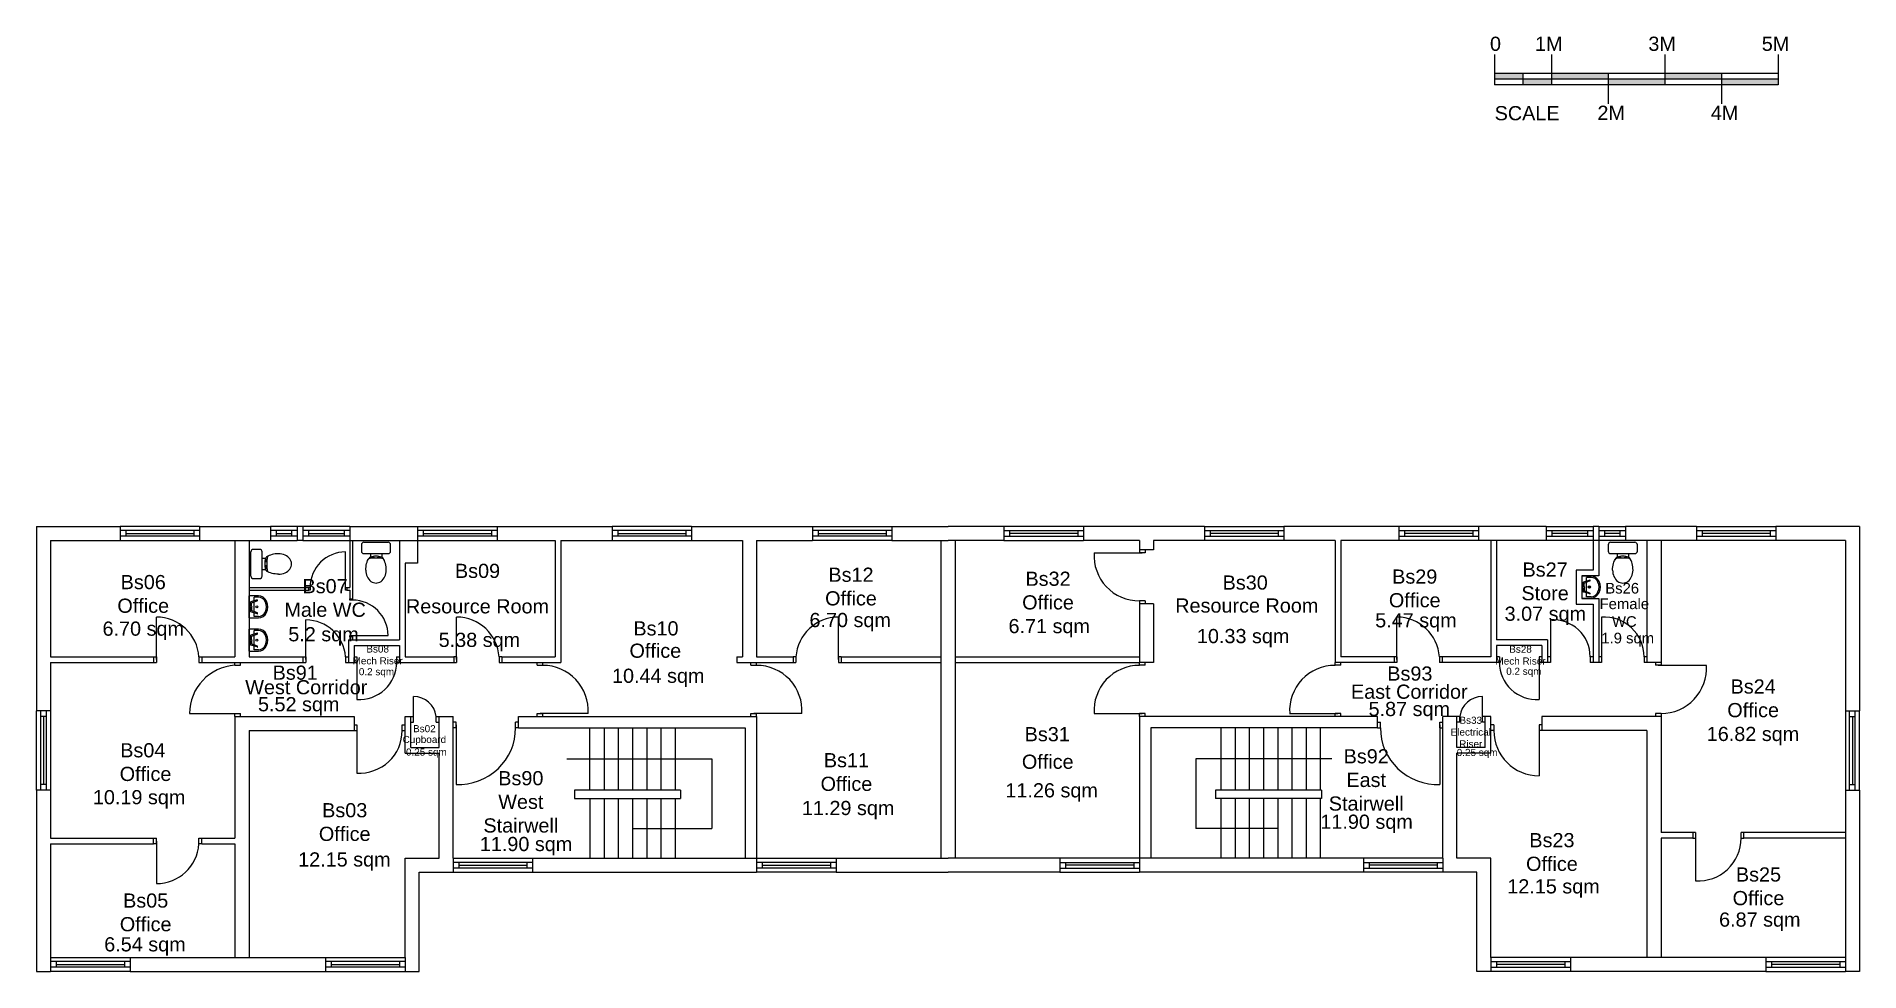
# Model space of a CAD drawing. Header units: millimetres. Extents: x 250 to 32400, y -1226 to 15264.
import ezdxf

# ---------------------------------------------------------------- set-up
doc = ezdxf.new("R2010")
doc.units = ezdxf.units.MM
for name, color, linetype in [('DOORS', 2, 'Continuous'), ('EXTERNAL WALLS', 1, 'Continuous'), ('INTERNAL WALLS', 3, 'Continuous'), ('ROOM NAME', 4, 'Continuous'), ('ROOM NUMBER', 7, 'Continuous'), ('SANITARY', 2, 'Continuous'), ('SCALE', 7, 'Continuous'), ('STAIRS', 2, 'Continuous'), ('TEXT AREA', 6, 'Continuous'), ('WINDOWS', 4, 'Continuous')]:
    doc.layers.add(name, color=color, linetype=linetype)
doc.styles.add('CCCU STANDARD', font='arial.ttf')

msp = doc.modelspace()

# ---------------------------------------------------------------- linework, layer by layer
at = {"layer": 'DOORS'}
for p, q in [((5701, 5499), (5701, 6174)), ((18900, 6160), (19750, 6160)), ((19700, 6210), (19700, 6160)), ((19800, 6160), (19700, 6160)), ((19800, 6210), (19800, 6160)), ((5051, 5549), (5076, 5549)), ((5051, 5499), (5051, 5549)), ((5076, 5499), (5051, 5499)), ((5076, 5549), (5076, 5499)), ((5701, 5549), (5726, 5549)), ((5726, 5499), (5701, 5499)), ((5726, 5549), (5726, 5499)), ((5776, 5349), (5826, 5349)), ((5776, 5324), (5776, 5349)), ((5826, 5324), (5776, 5324)), ((5826, 5349), (5826, 5324)), ((19700, 5310), (19700, 5260)), ((19800, 5310), (19700, 5310)), ((19800, 5310), (19800, 5260)), ((2366, 4274), (2366, 5024)), ((5000, 4274), (5000, 4974)), ((7659, 4274), (7659, 5024)), ((14393, 4274), (14393, 5024)), ((24241, 4274), (24241, 5024)), ((26950, 4974), (26950, 4274)), ((27850, 5024), (27850, 4274)), ((5776, 4674), (5776, 4699)), ((5776, 4699), (6451, 4699)), ((5826, 4674), (5776, 4674)), ((5826, 4699), (5826, 4674)), ((2316, 4324), (2316, 4224)), ((2316, 4324), (2366, 4324)), ((2316, 4224), (2366, 4224)), ((2366, 4324), (2366, 4224)), ((3116, 4324), (3116, 4224)), ((3116, 4324), (3166, 4324)), ((3116, 4224), (3166, 4224)), ((3166, 4324), (3166, 4224)), ((3750, 4174), (3750, 4224)), ((3850, 4174), (3850, 4224)), ((4950, 4324), (4950, 4224)), ((4950, 4324), (5000, 4324)), ((4950, 4224), (5000, 4224)), ((5000, 4324), (5000, 4224)), ((5700, 4324), (5700, 4224)), ((5700, 4324), (5750, 4324)), ((5700, 4224), (5750, 4224)), ((5850, 4324), (5900, 4324)), ((5850, 4224), (5900, 4224)), ((5900, 4324), (5900, 4224)), ((5900, 4274), (5900, 3574)), ((6600, 4324), (6600, 4224)), ((6600, 4324), (6650, 4324)), ((6600, 4224), (6650, 4224)), ((7609, 4324), (7609, 4224)), ((7659, 4324), (7609, 4324)), ((7609, 4224), (7659, 4224)), ((7659, 4324), (7659, 4224)), ((8409, 4324), (8409, 4224)), ((8459, 4324), (8409, 4324)), ((8409, 4224), (8459, 4224)), ((8459, 4324), (8459, 4224)), ((9080, 4174), (9080, 4224)), ((9180, 4174), (9180, 4224)), ((12850, 4174), (12850, 4224)), ((12950, 4174), (12950, 4224)), ((13593, 4324), (13593, 4224)), ((13643, 4324), (13593, 4324)), ((13593, 4224), (13643, 4224)), ((13643, 4324), (13643, 4224)), ((14393, 4324), (14393, 4224)), ((14443, 4324), (14393, 4324)), ((14393, 4224), (14443, 4224)), ((14443, 4324), (14443, 4224)), ((19700, 4174), (19700, 4224)), ((19800, 4174), (19800, 4224)), ((23150, 4174), (23150, 4224)), ((23250, 4174), (23250, 4224)), ((24191, 4324), (24191, 4224)), ((24241, 4324), (24191, 4324)), ((24241, 4224), (24191, 4224)), ((24241, 4324), (24241, 4224)), ((24991, 4324), (24991, 4224)), ((25041, 4324), (24991, 4324)), ((25041, 4224), (24991, 4224)), ((25041, 4324), (25041, 4224)), ((26050, 4324), (26000, 4324)), ((26050, 4224), (26000, 4224)), ((26050, 4324), (26050, 4224)), ((26750, 4324), (26750, 4224)), ((26800, 4324), (26750, 4324)), ((26750, 4274), (26750, 3574)), ((26800, 4224), (26750, 4224)), ((26950, 4324), (26900, 4324)), ((26950, 4224), (26900, 4224)), ((26950, 4324), (26950, 4224)), ((27650, 4324), (27650, 4224)), ((27700, 4324), (27650, 4324)), ((27700, 4224), (27650, 4224)), ((27850, 4324), (27800, 4324)), ((27850, 4224), (27800, 4224)), ((27850, 4324), (27850, 4224)), ((28600, 4324), (28600, 4224)), ((28650, 4324), (28600, 4324)), ((28650, 4224), (28600, 4224)), ((28800, 4224), (28800, 4174)), ((28900, 4224), (28900, 4174)), ((3750, 4174), (3850, 4174)), ((9080, 4174), (9180, 4174)), ((12850, 4174), (12950, 4174)), ((19800, 4174), (19700, 4174)), ((23250, 4174), (23150, 4174)), ((28900, 4174), (28800, 4174)), ((28850, 4174), (29700, 4174)), ((6900, 3224), (6900, 3624)), ((25750, 3224), (25750, 3624)), ((2950, 3324), (3800, 3324)), ((3750, 3324), (3850, 3324)), ((3750, 3274), (3750, 3324)), ((3850, 3274), (3850, 3324)), ((6850, 3274), (6900, 3274)), ((6900, 3174), (6900, 3274)), ((7300, 3174), (7300, 3274)), ((7300, 3274), (7350, 3274)), ((9080, 3324), (9180, 3324)), ((9080, 3274), (9080, 3324)), ((9980, 3324), (9130, 3324)), ((9180, 3274), (9180, 3324)), ((12850, 3324), (12950, 3324)), ((12850, 3274), (12850, 3324)), ((13750, 3324), (12900, 3324)), ((12950, 3274), (12950, 3324)), ((18900, 3324), (19750, 3324)), ((19700, 3274), (19700, 3324)), ((19800, 3324), (19700, 3324)), ((19800, 3274), (19800, 3324)), ((22350, 3324), (23200, 3324)), ((23250, 3324), (23150, 3324)), ((23150, 3274), (23150, 3324)), ((23250, 3274), (23250, 3324)), ((25350, 3274), (25300, 3274)), ((25350, 3174), (25350, 3274)), ((25750, 3174), (25750, 3274)), ((25800, 3274), (25750, 3274)), ((28900, 3324), (28800, 3324)), ((28800, 3324), (28800, 3274)), ((28900, 3324), (28900, 3274)), ((5850, 3124), (5900, 3124)), ((5850, 3024), (5900, 3024)), ((5900, 3124), (5900, 3024)), ((5900, 3074), (5900, 2274)), ((6700, 3024), (6700, 3124)), ((6700, 3124), (6750, 3124)), ((6700, 3024), (6750, 3024)), ((6850, 3174), (6900, 3174)), ((7300, 3174), (7350, 3174)), ((7650, 3174), (7600, 3174)), ((7650, 3074), (7600, 3074)), ((7650, 3074), (7650, 3174)), ((7650, 3124), (7650, 2074)), ((8700, 3074), (8700, 3174)), ((8750, 3174), (8700, 3174)), ((8750, 3074), (8700, 3074)), ((23900, 3174), (23950, 3174)), ((23900, 3074), (23950, 3074)), ((23950, 3074), (23950, 3174)), ((25000, 3074), (25000, 3174)), ((25000, 3174), (25050, 3174)), ((25000, 3124), (25000, 2074)), ((25000, 3074), (25050, 3074)), ((25350, 3174), (25300, 3174)), ((25800, 3174), (25750, 3174)), ((25950, 3124), (25900, 3124)), ((25950, 3024), (25900, 3024)), ((25950, 3124), (25950, 3024)), ((26750, 3124), (26750, 3024)), ((26800, 3124), (26750, 3124)), ((26750, 3074), (26750, 2224)), ((26800, 3024), (26750, 3024)), ((2316, 1024), (2316, 1124)), ((2316, 1124), (2366, 1124)), ((2366, 1024), (2316, 1024)), ((2366, 1024), (2366, 1124)), ((2366, 1074), (2366, 324)), ((3116, 1024), (3116, 1124)), ((3116, 1124), (3166, 1124)), ((3166, 1024), (3116, 1024)), ((3166, 1024), (3166, 1124)), ((29460, 1224), (29460, 1124)), ((29510, 1224), (29460, 1224)), ((29460, 1124), (29510, 1124)), ((29510, 1224), (29510, 374)), ((30310, 1124), (30310, 1224)), ((30360, 1224), (30310, 1224)), ((30310, 1124), (30360, 1124)), ((30360, 1124), (30360, 1224))]:
    msp.add_line(p, q, dxfattribs=at)
for centre, radius, start, end in [((5701, 5549), 625, 90, 180), ((19700, 6111), 801, 176.5286, 270), ((5826, 4699), 625, 0, 90), ((2366, 4272), 752, 3.9499, 90), ((5000, 4272), 702, 4.2422, 90), ((7659, 4272), 752, 3.9499, 90), ((14393, 4272), 752, 90, 176.0501), ((24241, 4272), 752, 3.9499, 90), ((26998, 4324), 652, 0, 94.2422), ((27898, 4324), 702, 0, 93.9499), ((5948, 4224), 652, 265.7578, 0), ((26702, 4224), 652, 180, 274.2422), ((3802, 3324), 852, 93.4714, 180), ((9180, 3372), 801, 356.5286, 90), ((12950, 3372), 801, 356.5286, 90), ((19700, 3372), 801, 90, 183.4714), ((23150, 3372), 801, 90, 183.4714), ((28900, 4125), 801, 270, 3.4714), ((6900, 3220), 404, 7.6281, 90), ((25750, 3220), 404, 90, 172.3719), ((5948, 3024), 752, 266.3048, 0), ((7699, 3074), 1001, 267.2056, 0), ((24951, 3074), 1001, 180, 272.7944), ((26750, 3024), 800, 180, 270), ((2366, 1076), 752, 270, 356.0501), ((29558, 1124), 752, 266.3048, 0)]:
    msp.add_arc(centre, radius, start, end, dxfattribs=at)
at = {"layer": 'EXTERNAL WALLS'}
for p, q in [((250, 6624), (1726, 6624)), ((250, 6624), (250, 3374)), ((3126, 6624), (4376, 6624)), ((4950, 6624), (4850, 6624)), ((5776, 6624), (6972, 6624)), ((8372, 6624), (10400, 6624)), ((11800, 6624), (13937, 6624)), ((15337, 6624), (16325, 6624)), ((17312, 6624), (16325, 6624)), ((20850, 6624), (18712, 6624)), ((24278, 6624), (22250, 6624)), ((26874, 6624), (25678, 6624)), ((27800, 6624), (27700, 6624)), ((29524, 6624), (28274, 6624)), ((32400, 6624), (30924, 6624)), ((32400, 6624), (32400, 3374)), ((500, 6374), (1726, 6374)), ((500, 6374), (500, 4324)), ((3126, 6374), (4376, 6374)), ((4950, 6374), (4850, 6374)), ((5776, 6374), (6972, 6374)), ((8372, 6374), (9400, 6374)), ((9500, 6374), (10400, 6374)), ((11800, 6374), (12700, 6374)), ((12950, 6374), (13937, 6374)), ((15337, 6374), (16325, 6374)), ((17312, 6374), (16325, 6374)), ((19700, 6374), (18712, 6374)), ((20850, 6374), (19950, 6374)), ((23150, 6374), (22250, 6374)), ((24278, 6374), (23250, 6374)), ((26874, 6374), (25678, 6374)), ((27800, 6374), (27700, 6374)), ((29524, 6374), (28274, 6374)), ((32150, 6374), (30924, 6374)), ((32150, 6374), (32150, 4224)), ((500, 4224), (500, 3374)), ((32150, 4224), (32150, 3374)), ((250, 1974), (250, -1226)), ((500, 1974), (500, 1124)), ((32150, 1974), (32150, 1124)), ((32400, 1974), (32400, -1226)), ((500, 1024), (500, -976)), ((32150, 1124), (32150, -976)), ((6750, -976), (6750, 774)), ((6750, 774), (7350, 774)), ((9000, 774), (12950, 774)), ((14350, 774), (16325, 774)), ((18300, 774), (16325, 774)), ((23650, 774), (19700, 774)), ((25900, 774), (25300, 774)), ((25900, -976), (25900, 774)), ((7000, -1226), (7000, 524)), ((7000, 524), (7600, 524)), ((9000, 524), (12950, 524)), ((14350, 524), (16325, 524)), ((18300, 524), (16325, 524)), ((23650, 524), (19700, 524)), ((25650, 524), (25050, 524)), ((25650, -1226), (25650, 524)), ((250, -1226), (500, -1226)), ((1900, -976), (5350, -976)), ((1900, -1226), (5350, -1226)), ((6750, -1226), (7000, -1226)), ((25900, -1226), (25650, -1226)), ((30750, -976), (27300, -976)), ((30750, -1226), (27300, -1226)), ((32400, -1226), (32150, -1226))]:
    msp.add_line(p, q, dxfattribs=at)
at = {"layer": 'INTERNAL WALLS'}
for p, q in [((3750, 6374), (3750, 4324)), ((4000, 6374), (4000, 4324)), ((5776, 6374), (5776, 5549)), ((5826, 6374), (5826, 5349)), ((6650, 6374), (6650, 4624)), ((6972, 6374), (6972, 5974)), ((9400, 6374), (9400, 4324)), ((9500, 6374), (9500, 4224)), ((12700, 6374), (12700, 4324)), ((12950, 6374), (12950, 4324)), ((16200, 6374), (16200, 774)), ((16450, 6374), (16450, 774)), ((19700, 6374), (19700, 6210)), ((19950, 6210), (19700, 6210)), ((19950, 6374), (19950, 6210)), ((23150, 6374), (23150, 4224)), ((23250, 6374), (23250, 4324)), ((25900, 6374), (25900, 4324)), ((26000, 6374), (26000, 4624)), ((27700, 6374), (27700, 5854)), ((27800, 6374), (27800, 5754)), ((28650, 6374), (28650, 4224)), ((28900, 6374), (28900, 4224)), ((6750, 5974), (6750, 4324)), ((6972, 5974), (6750, 5974)), ((27400, 5854), (27400, 5254)), ((27700, 5854), (27400, 5854)), ((4000, 5549), (5051, 5549)), ((4000, 5499), (5051, 5499)), ((5726, 5549), (5776, 5549)), ((5726, 5499), (5776, 5499)), ((5776, 5499), (5776, 5349)), ((27800, 5754), (27500, 5754)), ((27500, 5754), (27500, 5354)), ((19950, 5260), (19700, 5260)), ((19700, 5260), (19700, 4224)), ((19950, 5260), (19950, 4224)), ((27400, 5254), (27700, 5254)), ((27500, 5354), (27800, 5354)), ((27700, 5254), (27700, 4224)), ((27800, 5354), (27800, 4224)), ((5750, 4624), (6650, 4624)), ((5750, 4624), (5750, 4224)), ((5776, 4674), (5776, 4624)), ((5826, 4674), (5826, 4624)), ((5850, 4524), (6650, 4524)), ((5850, 4524), (5850, 4224)), ((6650, 4524), (6650, 4224)), ((26900, 4624), (26000, 4624)), ((26800, 4524), (26000, 4524)), ((26000, 4524), (26000, 4224)), ((26800, 4524), (26800, 4224)), ((26900, 4624), (26900, 4224)), ((500, 4324), (2316, 4324)), ((500, 4224), (2316, 4224)), ((3166, 4324), (3750, 4324)), ((3166, 4224), (4950, 4224)), ((4000, 4324), (4950, 4324)), ((5750, 4224), (5850, 4224)), ((6650, 4224), (7609, 4224)), ((6750, 4324), (7609, 4324)), ((8459, 4324), (9400, 4324)), ((8459, 4224), (9500, 4224)), ((12600, 4324), (12700, 4324)), ((12600, 4324), (12600, 4224)), ((12600, 4224), (13593, 4224)), ((12950, 4324), (13593, 4324)), ((14443, 4324), (16200, 4324)), ((14443, 4224), (16200, 4224)), ((16450, 4324), (19700, 4324)), ((16450, 4224), (19700, 4224)), ((19950, 4224), (19700, 4224)), ((24191, 4224), (23150, 4224)), ((24191, 4324), (23250, 4324)), ((25900, 4324), (25041, 4324)), ((26000, 4224), (25041, 4224)), ((26900, 4224), (26800, 4224)), ((27800, 4224), (27700, 4224)), ((28900, 4224), (28650, 4224)), ((3750, 3274), (3750, 1124)), ((3750, 3274), (4000, 3274)), ((4000, 3274), (5850, 3274)), ((5850, 3274), (5850, 3024)), ((6750, 2624), (6750, 3274)), ((6750, 3274), (6850, 3274)), ((6850, 2724), (6850, 3274)), ((7350, 2724), (7350, 3274)), ((7350, 3274), (7600, 3274)), ((7600, 774), (7600, 3274)), ((8750, 3074), (8750, 3274)), ((8750, 3274), (9600, 3274)), ((9600, 3274), (12950, 3274)), ((12950, 3274), (12950, 774)), ((19700, 3274), (19700, 774)), ((23900, 3274), (19700, 3274)), ((23900, 3074), (23900, 3274)), ((25050, 774), (25050, 3274)), ((25300, 3274), (25050, 3274)), ((25300, 2724), (25300, 3274)), ((25800, 2724), (25800, 3274)), ((25900, 3274), (25800, 3274)), ((25900, 2624), (25900, 3274)), ((28900, 3274), (26800, 3274)), ((26800, 3274), (26800, 3024)), ((28900, 3274), (28900, 1224)), ((4000, 3024), (4000, -976)), ((4000, 3024), (5850, 3024)), ((8750, 3074), (9050, 3074)), ((9050, 3074), (9600, 3074)), ((9600, 3074), (12750, 3074)), ((12750, 3074), (12750, 774)), ((19900, 3074), (19900, 774)), ((23900, 3074), (19900, 3074)), ((28650, 3024), (26800, 3024)), ((28650, 3024), (28650, 2424)), ((6750, 2624), (7350, 2624)), ((6850, 2724), (7350, 2724)), ((7350, 774), (7350, 2624)), ((25800, 2724), (25300, 2724)), ((25300, 774), (25300, 2624)), ((25900, 2624), (25300, 2624)), ((28650, 2424), (28650, -976)), ((10011, 1824), (10011, 774)), ((22889, 1824), (22889, 774)), ((500, 1124), (2316, 1124)), ((500, 1024), (2316, 1024)), ((3166, 1124), (3750, 1124)), ((3166, 1024), (3750, 1024)), ((3750, 1024), (3750, -976)), ((29460, 1224), (28900, 1224)), ((28900, 1124), (28900, -976)), ((29460, 1124), (28900, 1124)), ((32150, 1224), (30360, 1224)), ((32150, 1124), (30360, 1124))]:
    msp.add_line(p, q, dxfattribs=at)
at = {"layer": 'SANITARY'}
for p, q in [((4030, 5749), (4030, 6174)), ((4185, 6219), (4075, 6219)), ((4230, 5749), (4230, 6174)), ((5981, 6299), (5981, 6189)), ((6026, 6344), (6451, 6344)), ((6026, 6144), (6451, 6144)), ((6138, 6144), (6138, 6082)), ((6338, 6144), (6338, 6082)), ((6496, 6189), (6496, 6299)), ((27967, 6299), (27967, 6189)), ((28012, 6344), (28437, 6344)), ((28012, 6144), (28437, 6144)), ((28125, 6144), (28125, 6082)), ((28325, 6144), (28325, 6082)), ((28482, 6189), (28482, 6299)), ((4230, 6061), (4291, 6061)), ((4230, 5861), (4291, 5861)), ((4295, 5996), (4295, 6041)), ((4314, 6041), (4295, 6041)), ((4311, 5996), (4295, 5996)), ((4295, 5926), (4295, 5881)), ((4311, 5926), (4295, 5926)), ((4314, 5881), (4295, 5881)), ((6203, 6079), (6158, 6079)), ((6158, 6060), (6158, 6079)), ((6203, 6063), (6203, 6079)), ((6273, 6079), (6318, 6079)), ((6273, 6063), (6273, 6079)), ((6318, 6060), (6318, 6079)), ((28145, 6060), (28145, 6079)), ((28190, 6079), (28145, 6079)), ((28190, 6063), (28190, 6079)), ((28260, 6063), (28260, 6079)), ((28260, 6079), (28305, 6079)), ((28305, 6060), (28305, 6079)), ((4075, 5704), (4185, 5704)), ((27500, 5749), (27500, 5359)), ((27665, 5749), (27500, 5749)), ((27524, 5568), (27524, 5622)), ((27524, 5540), (27524, 5486)), ((27642, 5675), (27530, 5640)), ((27642, 5433), (27530, 5468)), ((27646, 5661), (27538, 5618)), ((27646, 5446), (27538, 5490)), ((27543, 5568), (27543, 5620)), ((27543, 5540), (27543, 5488)), ((27587, 5658), (27587, 5725)), ((27665, 5725), (27587, 5725)), ((27587, 5470), (27587, 5637)), ((4165, 5400), (4000, 5400)), ((4000, 5010), (4000, 5400)), ((4024, 5219), (4024, 5273)), ((4024, 5191), (4024, 5137)), ((4142, 5326), (4030, 5291)), ((4146, 5313), (4038, 5269)), ((4043, 5219), (4043, 5271)), ((4043, 5191), (4043, 5139)), ((4165, 5376), (4087, 5376)), ((4087, 5309), (4087, 5376)), ((4087, 5121), (4087, 5289)), ((27500, 5359), (27665, 5359)), ((27587, 5382), (27587, 5450)), ((27665, 5382), (27587, 5382)), ((4000, 5010), (4165, 5010)), ((4142, 5084), (4030, 5119)), ((4146, 5097), (4038, 5141)), ((4087, 5034), (4087, 5101)), ((4165, 5034), (4087, 5034)), ((4165, 4813), (4000, 4813)), ((4000, 4423), (4000, 4813)), ((4024, 4631), (4024, 4685)), ((4024, 4604), (4024, 4550)), ((4142, 4739), (4030, 4704)), ((4142, 4497), (4030, 4531)), ((4146, 4725), (4038, 4681)), ((4146, 4510), (4038, 4554)), ((4043, 4631), (4043, 4683)), ((4043, 4604), (4043, 4552)), ((4165, 4789), (4087, 4789)), ((4087, 4721), (4087, 4789)), ((4087, 4534), (4087, 4701)), ((4087, 4446), (4087, 4514)), ((4000, 4423), (4165, 4423)), ((4165, 4446), (4087, 4446))]:
    msp.add_line(p, q, dxfattribs=at)
for centre, radius in [((27533, 5554), 16.7), ((27636, 5554), 19.7), ((27636, 5554), 15.8), ((4033, 5205), 16.7), ((4136, 5205), 19.7), ((4136, 5205), 15.8), ((4033, 4618), 16.7), ((4136, 4618), 19.7), ((4136, 4618), 15.8)]:
    msp.add_circle(centre, radius, dxfattribs=at)
for centre, radius, start, end in [((4075, 6174), 45, 90, 180), ((4185, 6174), 45, 0, 90), ((6026, 6299), 45, 90, 180), ((6026, 6189), 45, 180, 270), ((6451, 6299), 45, 0, 90), ((6451, 6189), 45, 270, 0), ((28012, 6299), 45, 90, 180), ((28012, 6189), 45, 180, 270), ((28437, 6299), 45, 0, 90), ((28437, 6189), 45, 270, 0), ((4588, 5961), 313, 161.2184, 180), ((4588, 5961), 313, 180, 198.7816), ((4334, 6048), 45, 123.1911, 161.2184), ((4334, 5875), 45, 198.7816, 236.8089), ((5212, 5961), 902, 173.21, 186.79), ((4361, 6063), 45, 115.8901, 173.21), ((4361, 5860), 45, 186.79, 244.1099), ((6137, 6013), 45, 96.79, 154.1099), ((6152, 6040), 45, 108.7816, 146.8089), ((6238, 5162), 902, 83.21, 96.79), ((6238, 5786), 313, 90, 108.7816), ((6238, 5786), 313, 71.2184, 90), ((6324, 6040), 45, 33.1911, 71.2184), ((6339, 6013), 45, 25.8901, 83.21), ((28124, 6013), 45, 96.79, 154.1099), ((28139, 6040), 45, 108.7816, 146.8089), ((28225, 5162), 902, 83.21, 96.79), ((28225, 5786), 313, 90, 108.7816), ((28225, 5786), 313, 71.2184, 90), ((28311, 6040), 45, 33.1911, 71.2184), ((28326, 6013), 45, 25.8901, 83.21), ((4075, 5749), 45, 180, 270), ((4185, 5749), 45, 270, 0), ((27533, 5629), 11.8, 107.3407, 291.9669), ((27533, 5479), 11.8, 68.0331, 252.6593), ((27644, 5668), 7.09, 291.9669, 107.3407), ((4033, 5280), 11.8, 107.3407, 291.9669), ((4144, 5319), 7.09, 291.9669, 107.3407), ((27644, 5440), 7.09, 252.6593, 68.0331), ((4033, 5130), 11.8, 68.0331, 252.6593), ((4144, 5091), 7.09, 252.6593, 68.0331), ((4033, 4692), 11.8, 107.3407, 291.9669), ((4033, 4543), 11.8, 68.0331, 252.6593), ((4144, 4732), 7.09, 291.9669, 107.3407), ((4144, 4503), 7.09, 252.6593, 68.0331)]:
    msp.add_arc(centre, radius, start, end, dxfattribs=at)
for centre, major_axis, ratio, start_param, end_param in [((4520, 5961), (290, 0), 0.62069, 1.570796, 2.382443), ((4520, 5961), (230, 0), 0.782609, 4.712389, 7.853982), ((6238, 5854), (0, -230), 0.782609, 4.712389, 7.853982), ((6238, 5854), (0, -290), 0.62069, 1.570796, 2.382443), ((28225, 5854), (0, -230), 0.782609, 4.712389, 7.853982), ((28225, 5854), (0, -290), 0.62069, 1.570796, 2.382443), ((27665, 5554), (0, -195), 0.848485, 0, 3.141593), ((27665, 5554), (0, -171), 0.827586, 0, 3.141593), ((4165, 5205), (0, -195), 0.848485, 0, 3.141593), ((4165, 5205), (0, -171), 0.827586, 0, 3.141593), ((4165, 4618), (0, -195), 0.848485, 0, 3.141593), ((4165, 4618), (0, -171), 0.827586, 0, 3.141593)]:
    msp.add_ellipse(centre, major_axis=major_axis, ratio=ratio, start_param=start_param, end_param=end_param, dxfattribs=at)
at = {"layer": 'SANITARY', "extrusion": (0, 0, -1)}
for centre, major_axis in [((4520, 5961), (290, 0)), ((6238, 5854), (0, -290)), ((28225, 5854), (0, -290))]:
    msp.add_ellipse(centre, major_axis=major_axis, ratio=0.62069, start_param=1.570796, end_param=2.382443, dxfattribs=at)
at = {"layer": 'SCALE'}
for p, q in [((25965, 14948), (25965, 14413)), ((26965, 14948), (26965, 14413)), ((28965, 14948), (28965, 14413)), ((30965, 14948), (30965, 14413)), ((30965, 14613), (25965, 14613)), ((30965, 14513), (25965, 14513)), ((26465, 14613), (26465, 14413)), ((27965, 14613), (27965, 14077)), ((29965, 14613), (29965, 14077)), ((30965, 14413), (25965, 14413))]:
    msp.add_line(p, q, dxfattribs=at)
for points in [[(25965, 14613), (26465, 14613), (25965, 14513), (26465, 14513)], [(26465, 14513), (26965, 14513), (26465, 14413), (26965, 14413)], [(26965, 14613), (27965, 14613), (26965, 14513), (27965, 14513)], [(27965, 14513), (28965, 14513), (27965, 14413), (28965, 14413)], [(28965, 14613), (29965, 14613), (28965, 14513), (29965, 14513)], [(29965, 14513), (30965, 14513), (29965, 14413), (30965, 14413)]]:
    msp.add_solid(points, dxfattribs=at)
at = {"layer": 'STAIRS'}
for p, q in [((10011, 1974), (10011, 3074)), ((10261, 3074), (10261, 1974)), ((10511, 3074), (10511, 1974)), ((10761, 3074), (10761, 1974)), ((11011, 3074), (11011, 1974)), ((11261, 3074), (11261, 1974)), ((11511, 3074), (11511, 1974)), ((21139, 3074), (21139, 1974)), ((21389, 3074), (21389, 1974)), ((21639, 3074), (21639, 1974)), ((21889, 3074), (21889, 1974)), ((22139, 3074), (22139, 1974)), ((22389, 3074), (22389, 1974)), ((22639, 3074), (22639, 1974)), ((22889, 3074), (22889, 1974)), ((9605, 2524), (12163, 2524)), ((12163, 2524), (12163, 1299)), ((23095, 2524), (20695, 2524)), ((20695, 2524), (20695, 1299)), ((11605, 1974), (9739, 1974)), ((9739, 1974), (9739, 1824)), ((11605, 1974), (11605, 1824)), ((21045, 1974), (21045, 1824)), ((22911, 1974), (21045, 1974)), ((22911, 1974), (22911, 1824)), ((9739, 1824), (11605, 1824)), ((10261, 1824), (10261, 774)), ((10511, 1824), (10511, 774)), ((10761, 1824), (10761, 774)), ((11011, 1824), (11011, 774)), ((11261, 1824), (11261, 774)), ((11511, 1824), (11511, 774)), ((22911, 1824), (21045, 1824)), ((21139, 1824), (21139, 774)), ((21389, 1824), (21389, 774)), ((21639, 1824), (21639, 774)), ((21889, 1824), (21889, 774)), ((22139, 1824), (22139, 774)), ((22389, 1824), (22389, 774)), ((22639, 1824), (22639, 774)), ((10761, 1299), (12163, 1299)), ((10761, 1299), (11081, 1299)), ((22139, 1299), (20695, 1299)), ((22139, 1299), (21819, 1299))]:
    msp.add_line(p, q, dxfattribs=at)
at = {"layer": 'WINDOWS'}
for p, q in [((1726, 6624), (1726, 6374)), ((3126, 6624), (1726, 6624)), ((3126, 6549), (1726, 6549)), ((3126, 6449), (1726, 6449)), ((1826, 6549), (1826, 6449)), ((1826, 6499), (3026, 6499)), ((3026, 6549), (3026, 6449)), ((3126, 6624), (3126, 6374)), ((4376, 6624), (4376, 6374)), ((4850, 6624), (4376, 6624)), ((4850, 6549), (4376, 6549)), ((4850, 6449), (4376, 6449)), ((4476, 6549), (4476, 6449)), ((4476, 6499), (4750, 6499)), ((4750, 6549), (4750, 6449)), ((4850, 6624), (4850, 6374)), ((5776, 6624), (4950, 6624)), ((4950, 6624), (4950, 6374)), ((5776, 6549), (4950, 6549)), ((5776, 6449), (4950, 6449)), ((5050, 6549), (5050, 6449)), ((5050, 6499), (5676, 6499)), ((5676, 6549), (5676, 6449)), ((5776, 6624), (5776, 6374)), ((6972, 6624), (8372, 6624)), ((6972, 6624), (6972, 6374)), ((8372, 6549), (6972, 6549)), ((8372, 6449), (6972, 6449)), ((7072, 6549), (7072, 6449)), ((7072, 6499), (8272, 6499)), ((8272, 6549), (8272, 6449)), ((8372, 6624), (8372, 6374)), ((11800, 6624), (10400, 6624)), ((10400, 6624), (10400, 6374)), ((11800, 6549), (10400, 6549)), ((11800, 6449), (10400, 6449)), ((10500, 6549), (10500, 6449)), ((10500, 6499), (11700, 6499)), ((11700, 6549), (11700, 6449)), ((11800, 6624), (11800, 6374)), ((13937, 6624), (15337, 6624)), ((13937, 6624), (13937, 6374)), ((15337, 6549), (13937, 6549)), ((15337, 6449), (13937, 6449)), ((14037, 6549), (14037, 6449)), ((14037, 6499), (15237, 6499)), ((15237, 6549), (15237, 6449)), ((15337, 6624), (15337, 6374)), ((17312, 6624), (17312, 6374)), ((18712, 6624), (17312, 6624)), ((17312, 6549), (18712, 6549)), ((17312, 6449), (18712, 6449)), ((17412, 6549), (17412, 6449)), ((18612, 6499), (17412, 6499)), ((18612, 6549), (18612, 6449)), ((18712, 6624), (18712, 6374)), ((20850, 6624), (22250, 6624)), ((20850, 6624), (20850, 6374)), ((20850, 6549), (22250, 6549)), ((20850, 6449), (22250, 6449)), ((20950, 6549), (20950, 6449)), ((22150, 6499), (20950, 6499)), ((22150, 6549), (22150, 6449)), ((22250, 6624), (22250, 6374)), ((24278, 6624), (24278, 6374)), ((25678, 6624), (24278, 6624)), ((24278, 6549), (25678, 6549)), ((24278, 6449), (25678, 6449)), ((24378, 6549), (24378, 6449)), ((25578, 6499), (24378, 6499)), ((25578, 6549), (25578, 6449)), ((25678, 6624), (25678, 6374)), ((26874, 6624), (27700, 6624)), ((26874, 6624), (26874, 6374)), ((26874, 6549), (27700, 6549)), ((26874, 6449), (27700, 6449)), ((26974, 6549), (26974, 6449)), ((27600, 6499), (26974, 6499)), ((27600, 6549), (27600, 6449)), ((27700, 6624), (27700, 6374)), ((27800, 6624), (27800, 6374)), ((27800, 6624), (28274, 6624)), ((27800, 6549), (28274, 6549)), ((27800, 6449), (28274, 6449)), ((27900, 6549), (27900, 6449)), ((28174, 6499), (27900, 6499)), ((28174, 6549), (28174, 6449)), ((28274, 6624), (28274, 6374)), ((29524, 6624), (30924, 6624)), ((29524, 6624), (29524, 6374)), ((29524, 6549), (30924, 6549)), ((29524, 6449), (30924, 6449)), ((29624, 6549), (29624, 6449)), ((30824, 6499), (29624, 6499)), ((30824, 6549), (30824, 6449)), ((30924, 6624), (30924, 6374)), ((1726, 6374), (3126, 6374)), ((4376, 6374), (4850, 6374)), ((4950, 6374), (5776, 6374)), ((6972, 6374), (8372, 6374)), ((10400, 6374), (11800, 6374)), ((15337, 6374), (13937, 6374)), ((17312, 6374), (18712, 6374)), ((22250, 6374), (20850, 6374)), ((25678, 6374), (24278, 6374)), ((27700, 6374), (26874, 6374)), ((28274, 6374), (27800, 6374)), ((30924, 6374), (29524, 6374)), ((250, 1974), (250, 3374)), ((500, 3374), (250, 3374)), ((325, 1974), (325, 3374)), ((425, 3274), (325, 3274)), ((375, 3274), (375, 2074)), ((425, 1974), (425, 3374)), ((500, 3374), (500, 1974)), ((32150, 3374), (32150, 1974)), ((32150, 3374), (32400, 3374)), ((32225, 1974), (32225, 3374)), ((32225, 3274), (32325, 3274)), ((32275, 3274), (32275, 2074)), ((32325, 1974), (32325, 3374)), ((32400, 1974), (32400, 3374)), ((500, 1974), (250, 1974)), ((425, 2074), (325, 2074)), ((32150, 1974), (32400, 1974)), ((32225, 2074), (32325, 2074)), ((7600, 774), (9000, 774)), ((7600, 774), (7600, 524)), ((9000, 699), (7600, 699)), ((7700, 699), (7700, 599)), ((7700, 649), (8900, 649)), ((8900, 699), (8900, 599)), ((9000, 774), (9000, 524)), ((12950, 774), (14350, 774)), ((12950, 774), (12950, 524)), ((14350, 699), (12950, 699)), ((13050, 699), (13050, 599)), ((13050, 649), (14250, 649)), ((14250, 699), (14250, 599)), ((14350, 774), (14350, 524)), ((19700, 774), (18300, 774)), ((18300, 774), (18300, 524)), ((18300, 699), (19700, 699)), ((18400, 699), (18400, 599)), ((19600, 649), (18400, 649)), ((19600, 699), (19600, 599)), ((19700, 774), (19700, 524)), ((25050, 774), (23650, 774)), ((23650, 774), (23650, 524)), ((23650, 699), (25050, 699)), ((23750, 699), (23750, 599)), ((24950, 649), (23750, 649)), ((24950, 699), (24950, 599)), ((25050, 774), (25050, 524)), ((9000, 599), (7600, 599)), ((7600, 524), (9000, 524)), ((14350, 599), (12950, 599)), ((14350, 524), (12950, 524)), ((18300, 599), (19700, 599)), ((18300, 524), (19700, 524)), ((23650, 599), (25050, 599)), ((25050, 524), (23650, 524)), ((500, -976), (1900, -976)), ((500, -976), (500, -1226)), ((1900, -1051), (500, -1051)), ((1900, -1151), (500, -1151)), ((1900, -1226), (500, -1226)), ((600, -1051), (600, -1151)), ((600, -1101), (1800, -1101)), ((1800, -1051), (1800, -1151)), ((1900, -976), (1900, -1226)), ((5350, -976), (6750, -976)), ((5350, -976), (5350, -1226)), ((6750, -1051), (5350, -1051)), ((6750, -1151), (5350, -1151)), ((5350, -1226), (6750, -1226)), ((5450, -1051), (5450, -1151)), ((5450, -1101), (6650, -1101)), ((6650, -1051), (6650, -1151)), ((6750, -976), (6750, -1226)), ((27300, -976), (25900, -976)), ((25900, -976), (25900, -1226)), ((25900, -1051), (27300, -1051)), ((25900, -1151), (27300, -1151)), ((27300, -1226), (25900, -1226)), ((26000, -1051), (26000, -1151)), ((27200, -1101), (26000, -1101)), ((27200, -1051), (27200, -1151)), ((27300, -976), (27300, -1226)), ((30750, -976), (30750, -1226)), ((32150, -976), (30750, -976)), ((30750, -1051), (32150, -1051)), ((30750, -1151), (32150, -1151)), ((30750, -1226), (32150, -1226)), ((30850, -1051), (30850, -1151)), ((32050, -1101), (30850, -1101)), ((32050, -1051), (32050, -1151)), ((32150, -976), (32150, -1226))]:
    msp.add_line(p, q, dxfattribs=at)

# ---------------------------------------------------------------- texts
at = {"layer": 'ROOM NAME', "attachment_point": 5, "style": 'CCCU STANDARD'}
for s, insert, char_height, width in [('\\P\\POffice', (14614, 5770), 250, 3250), ('\\P\\PStore', (26855, 5861), 250, 1700), ('\\P\\POffice', (2133, 5640), 250, 3250), ('\\P\\PMale WC', (5340, 5569), 250, 2650), ('\\P\\P\\PResource Room', (8028, 5838), 250, 2650), ('\\P\\POffice', (18089, 5699), 250, 3250), ('\\P\\P\\P\\PResource Room', (21594, 6060), 250, 3200), ('\\P\\POffice', (24556, 5737), 250, 2650), ('\\P{\\fArial|b0|i0|c238|p34;\\P\\PFemale WC}', (28252, 5570), 187.5, 637.5), ('\\P\\P\\POffice', (11164, 5055), 250, 3350), ('\\P\\PMech Riser', (6267, 4461), 125, 1000), ('\\P\\PMech Riser', (26422, 4457), 125, 1000), ('\\P\\PWest Corridor', (5009, 4203), 250, 5230.44), ('\\P\\PEast Corridor', (24460, 4124), 250, 5550), ('\\P\\POffice', (30524, 3799), 250, 3250), ('\\P\\PCupboard', (7091, 3056), 125, 500), ('\\P\\P\\PElectrical Riser', (25544, 3204), 125, 250), ('\\P\\P\\POffice', (18084, 3097), 250, 3250), ('\\P\\P Office', (2125, 2674), 250, 3250), ('\\P\\P\\PEast\\PStairwell', (23700, 2568), 250, 2161.47), ('\\P\\POffice', (14534, 2499), 250, 3250), ('\\P\\P\\PWest\\PStairwell', (8792, 2182), 250, 2411.47), ('\\P\\POffice', (5686, 1617), 250, 3350), ('\\P\\POffice', (26975, 1089), 250, 3350), ('\\P\\POffice', (30618, 484), 250, 3250), ('\\P\\POffice', (2176, 24), 250, 3250)]:
    msp.add_mtext(s, dxfattribs=dict(at, insert=insert, char_height=char_height, width=width))
at = {"layer": 'ROOM NUMBER', "attachment_point": 5, "style": 'CCCU STANDARD'}
for s, insert, char_height, width in [('Bs09', (8028, 5838), 250, 2650), ('Bs12', (14614, 5770), 250, 3250), ('Bs32', (18089, 5699), 250, 3250), ('Bs29', (24556, 5737), 250, 2650), ('Bs27', (26855, 5861), 250, 1700), ('Bs06', (2133, 5640), 250, 3250), ('Bs07', (5340, 5569), 250, 2650), ('Bs30', (21566, 5632), 250, 3200), ('Bs26', (28214, 5532), 187.5, 637.5), ('Bs10', (11175, 4824), 250, 3350), ('Bs08', (6267, 4461), 125, 1000), ('Bs28', (26422, 4457), 125, 1000), ('Bs91', (4813, 4043), 250, 5230.44), ('Bs93', (24470, 4027), 250, 5550), ('Bs24', (30524, 3799), 250, 3251.23), ('Bs33', (25544, 3204), 125, 250), ('Bs02', (7091, 3056), 125, 500), ('Bs31', (18075, 2958), 250, 3250), ('Bs04', (2125, 2674), 250, 3250), ('Bs11', (14534, 2499), 250, 3250), ('Bs92', (23700, 2568), 250, 2161.47), ('Bs90', (8792, 2182), 250, 2411.47), ('Bs03', (5686, 1617), 250, 3350), ('Bs23', (26975, 1089), 250, 3350), ('Bs25', (30618, 484), 250, 3250), ('Bs05', (2176, 24), 250, 3250)]:
    msp.add_mtext(s, dxfattribs=dict(at, insert=insert, char_height=char_height, width=width))
at = {"layer": 'SCALE', "char_height": 250, "attachment_point": 1, "style": 'CCCU STANDARD'}
for s, insert, width in [('0', (25883, 15260), 562), ('1M', (26676, 15260), 562), ('3M', (28676, 15260), 562), ('5M', (30676, 15260), 562), ('SCALE', (25965, 14036), 4479.62), ('2M', (27778, 14043), 562), ('4M', (29778, 14043), 562)]:
    msp.add_mtext(s, dxfattribs=dict(at, insert=insert, width=width))
at = {"layer": 'TEXT AREA', "attachment_point": 5, "style": 'CCCU STANDARD'}
for s, insert, char_height, width in [('\\P\\P3.07 sqm', (26859, 5463), 250, 3250), ('\\P\\P6.70 sqm', (2133, 5200), 250, 3250), ('\\P\\P5.2 sqm', (5312, 5101), 250, 3250), ('\\P\\P6.70 sqm', (14600, 5352), 250, 3250), ('\\P\\P6.71 sqm', (18110, 5245), 250, 3250), ('\\P\\P5.47 sqm', (24577, 5347), 250, 3250), ('\\P\\P5.38 sqm', (8061, 5002), 250, 3250), ('\\P\\P10.33 sqm', (21530, 5069), 250, 3250), ('\\P\\P{\\H0.75x;1.9 sqm}', (28312, 5043), 250, 3250), ('0.2 sqm', (6246, 4043), 125, 1000), ('\\P\\P10.44 sqm', (11215, 4369), 250, 3250), ('0.2 sqm', (26480, 4050), 125, 1000), ('5.52 sqm', (4875, 3450), 250, 5230.44), ('\\P\\P5.87 sqm', (24460, 3783), 250, 3250), ('\\P\\P16.82 sqm', (30521, 3343), 250, 3250), ('0.25 sqm', (7126, 2626), 125, 1000), ('0.25 sqm', (25656, 2619), 125, 1000), ('\\P\\P10.19 sqm', (2060, 2228), 250, 3250), ('\\P\\P11.26 sqm', (18153, 2349), 250, 3250), ('\\P\\P11.29 sqm', (14564, 2037), 250, 3250), ('\\P\\P11.90 sqm', (23707, 1795), 250, 3250), ('\\P\\P11.90 sqm', (8884, 1402), 250, 3250), ('\\P\\P12.15 sqm', (5680, 1130), 250, 3250), ('\\P\\P12.15 sqm', (27003, 655), 250, 3250), ('\\P\\P6.87 sqm', (30641, 69), 250, 3250), ('\\P\\P6.54 sqm', (2163, -367), 250, 3250)]:
    msp.add_mtext(s, dxfattribs=dict(at, insert=insert, char_height=char_height, width=width))

doc.saveas('drawing.dxf')
